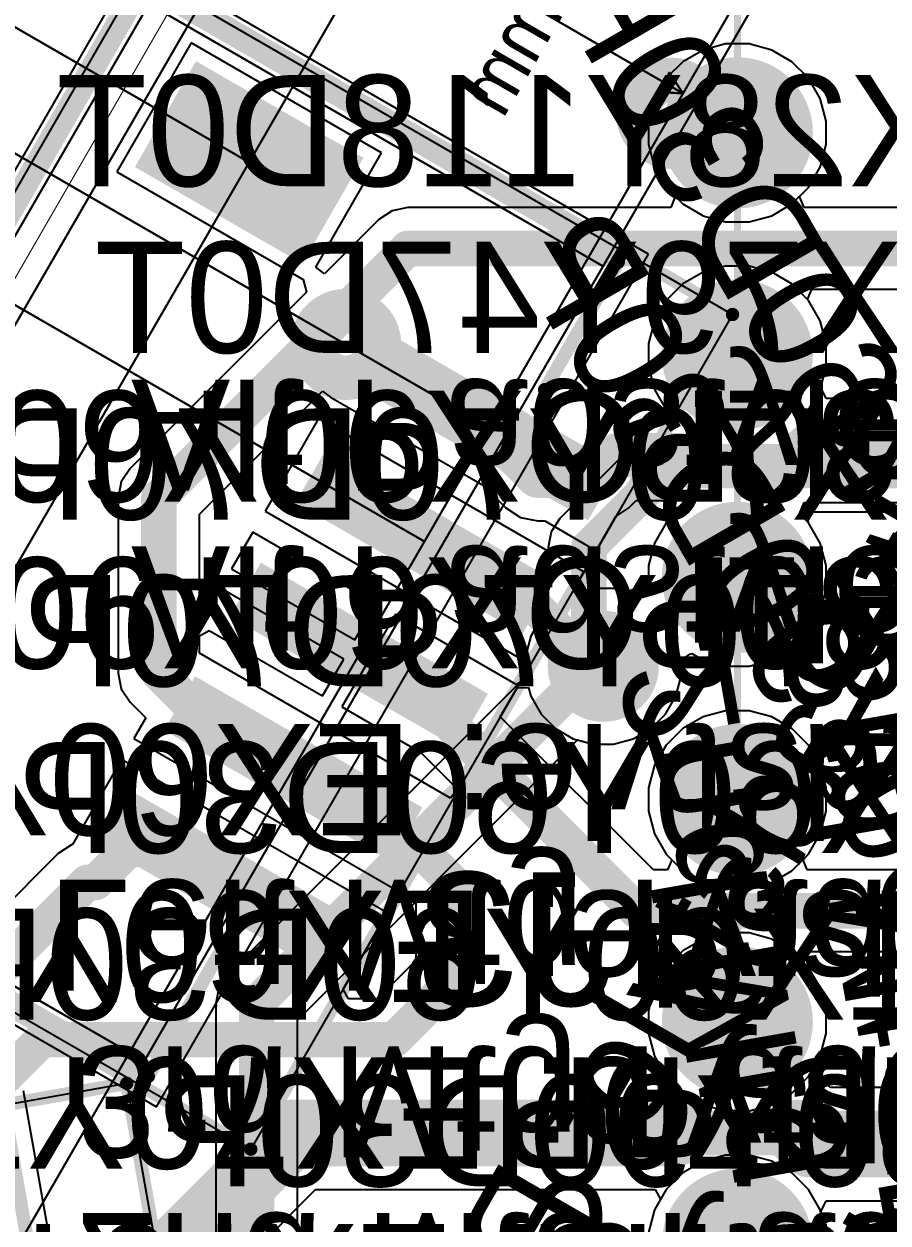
# Model space of a CAD drawing. Header units: millimetres. Extents: x 44.3 to 117.6, y 98.8 to 161.5.
# Drawn here: x 64.62 to 74.5, y 126.73 to 140.44 of the extents above; entities that cross this region are included whole.
import ezdxf

# ---------------------------------------------------------------- set-up
doc = ezdxf.new("R2010")
doc.units = ezdxf.units.MM
for name, color, linetype in [('BottomLayer', 5, 'Continuous'), ('BottomOverlay', 54, 'Continuous'), ('BottomPaste', 16, 'Continuous'), ('BottomSolder', 6, 'Continuous'), ('KeepOutLayer', 6, 'Continuous'), ('Mechanical13', 56, 'Continuous'), ('Mechanical15', 56, 'Continuous'), ('Mechanical5', 56, 'Continuous'), ('Mechanical7', 56, 'Continuous'), ('MultiLayer', 9, 'Continuous'), ('PadHoleLayer', 156, 'Continuous'), ('TopLayer', 1, 'Continuous'), ('TopOverlay', 2, 'Continuous'), ('TopSolder', 216, 'Continuous'), ('ViaHoleLayer', 16, 'Continuous')]:
    doc.layers.add(name, color=color, linetype=linetype)
doc.styles.add('Arial', font='arial.ttf', dxfattribs={"height": 0.2})

# ---------------------------------------------------------------- blocks, each defined once
blk = doc.blocks.new('CONN_S5B_ZR_SM4A_TF_JST_B_5')
at = {"layer": 'Mechanical7', "text_generation_flag": 2}
for s, p in [('Alt Padstyle 1: OX60Y90D30P', (-5.57250092, 16.9926)), ('Right Mtg Padstyle: EX60Y60D30P', (-6.84250092, 15.0876)), ('Left Mtg Padstyle: EX60Y60D30P', (-6.52500092, 13.1826)), ('3rd Mtg Padstyle: EX70Y70D70P', (-6.207500919999999, 11.2776)), ('2nd Mtg Padstyle: EX70Y70D70P', (-6.207500919999999, 9.372599999999998)), ('1st Mtg Padstyle: RX79Y47D0T', (-5.890000919999999, 7.467599999999999)), ('Default Padstyle: RX28Y118D0T', (-6.207500919999999, 5.5626))]:
    blk.add_text(s, height=1.27, rotation=180, dxfattribs=at).set_placement(p)
blk = doc.blocks.new('CONN_S5B_ZR_SM4A_TF_JST_B_7')
at = {"layer": 'Mechanical7', "text_generation_flag": 2}
for s, p in [('Alt Padstyle 1: OX60Y90D30P', (-5.57250092, 16.9926)), ('Right Mtg Padstyle: EX60Y60D30P', (-6.84250092, 15.0876))]:
    blk.add_text(s, height=1.27, rotation=180, dxfattribs=at).set_placement(p)
blk = doc.blocks.new('CONN_S5B_ZR_SM4A_TF_JST_B_8')
at = {"layer": 'Mechanical7', "text_generation_flag": 2}
for s, p in [('Alt Padstyle 2: OX90Y60D30P', (-5.57250092, 18.8976)), ('Alt Padstyle 1: OX60Y90D30P', (-5.57250092, 16.9926)), ('Left Mtg Padstyle: EX60Y60D30P', (-6.52500092, 13.1826)), ('3rd Mtg Padstyle: EX70Y70D70P', (-6.207500919999999, 11.2776)), ('2nd Mtg Padstyle: EX70Y70D70P', (-6.207500919999999, 9.372599999999998))]:
    blk.add_text(s, height=1.27, rotation=180, dxfattribs=at).set_placement(p)
blk = doc.blocks.new('CONN_S5B_ZR_SM4A_TF_JST_B_9')
at = {"layer": 'BottomOverlay', "const_width": 0.1524}
blk.add_lwpolyline([(-2.3721187, 0.32242506), (-0.68833238, 0.32239204)], dxfattribs=at)
at = {"layer": 'Mechanical15'}
for p, q in [((-2.50730258, 1.75259746), (8.5072982, 1.7526)), ((-2.50730258, -6.05300034), (-2.50730258, 1.75259746))]:
    blk.add_line(p, q, dxfattribs=at)
at = {"layer": 'Mechanical15', "const_width": 0.1524}
for points in [[(-2.50731782, -6.052997799999999), (-2.5072848, 1.75258476)], [(-2.5072848, 1.75258476), (8.50727534, 1.75259746)]]:
    blk.add_lwpolyline(points, dxfattribs=at)
at = {"layer": 'Mechanical15', "const_width": 0.0762}
blk.add_lwpolyline([(-2.5453848, 1.75258476, 1), (-2.4691848, 1.75258476, 1)], format="xyb", close=True, dxfattribs=at)
blk.add_lwpolyline([(-2.5453848, 1.75258476, 1), (-2.4691848, 1.75258476, 1)], format="xyb", close=True, dxfattribs=at)
at = {"layer": 'Mechanical5'}
blk.add_line((8.62609654, 0.57639966), (-2.62610092, 0.57639966), dxfattribs=at)
at = {"layer": 'Mechanical7', "text_generation_flag": 2}
for s, p in [('3rd Mtg Padstyle: EX70Y70D70P', (-6.207500919999999, 11.2776)), ('2nd Mtg Padstyle: EX70Y70D70P', (-6.20750346, 9.372599999999998))]:
    blk.add_text(s, height=1.27, rotation=-180, dxfattribs=at).set_placement(p)
blk = doc.blocks.new('CONN_S5B_ZR_SM4A_TF_JST_B_11')
at = {"layer": 'BottomLayer'}
for points in [[(-0.3556, 1.4986), (0.3556, 1.4986), (0.3556, -1.4986), (-0.3556, -1.4986)], [(1.1444224, 1.4986), (1.8556224, 1.4986), (1.8556224, -1.4986), (1.1444224, -1.4986)], [(2.64440162, 1.4985746), (3.35560162, 1.4985746), (3.35560162, -1.4986254), (2.64440162, -1.4986254)], [(4.14439862, 1.49861778), (4.85559862, 1.49861778), (4.85559862, -1.49858222), (4.14439862, -1.49858222)], [(5.644375299999999, 1.49859238), (6.355575299999999, 1.49859238), (6.355575299999999, -1.49860762), (5.644375299999999, -1.49860762)], [(-0.65309496, -2.89868864), (-0.6530949599999999, -4.90528864), (-1.84689496, -4.90528864), (-1.84689496, -2.89868864)]]:
    blk.add_hatch(color=5, dxfattribs=at).paths.add_polyline_path(points)
at = {"layer": 'BottomPaste'}
for points in [[(-0.3556, 1.4986), (0.3556, 1.4986), (0.3556, -1.4986), (-0.3556, -1.4986)], [(1.1444224, 1.4986), (1.8556224, 1.4986), (1.8556224, -1.4986), (1.1444224, -1.4986)], [(2.64440162, 1.4985746), (3.35560162, 1.4985746), (3.35560162, -1.4986254), (2.64440162, -1.4986254)], [(4.14439862, 1.49861778), (4.85559862, 1.49861778), (4.85559862, -1.49858222), (4.14439862, -1.49858222)], [(5.644375299999999, 1.49859238), (6.355575299999999, 1.49859238), (6.355575299999999, -1.49860762), (5.644375299999999, -1.49860762)], [(-0.65309496, -2.89868864), (-0.6530949599999999, -4.90528864), (-1.84689496, -4.90528864), (-1.84689496, -2.89868864)]]:
    blk.add_hatch(color=16, dxfattribs=at).paths.add_polyline_path(points)
at = {"layer": 'BottomSolder'}
for points in [[(-0.3556, 1.4986), (0.3556, 1.4986), (0.3556, -1.4986), (-0.3556, -1.4986)], [(1.1444224, 1.4986), (1.8556224, 1.4986), (1.8556224, -1.4986), (1.1444224, -1.4986)], [(2.64440162, 1.4985746), (3.35560162, 1.4985746), (3.35560162, -1.4986254), (2.64440162, -1.4986254)], [(4.14439862, 1.49861778), (4.85559862, 1.49861778), (4.85559862, -1.49858222), (4.14439862, -1.49858222)], [(5.644375299999999, 1.49859238), (6.355575299999999, 1.49859238), (6.355575299999999, -1.49860762), (5.644375299999999, -1.49860762)], [(-0.55149496, -2.79708864), (-0.55149496, -5.00688864), (-1.94849496, -5.00688864), (-1.94849496, -2.79708864)]]:
    blk.add_hatch(color=6, dxfattribs=at).paths.add_polyline_path(points)
at = {"layer": 'BottomOverlay'}
for points, const_width in [([(-3.76910092, 0, 1), (-4.531100919999999, 0, 1)], 0.508), ([(-2.41022124, 0.32240982, 1), (-2.33402124, 0.32240982, 1)], 0.0762), ([(-2.41022124, 0.32240982, 1), (-2.33402124, 0.32240982, 1)], 0.0762), ([(-0.7264171399999999, 0.3224022, 1), (-0.65021714, 0.3224022, 1)], 0.0762), ([(6.650227999999999, 0.3223869599999999, 1), (6.726427999999999, 0.3223869599999999, 1)], 0.0762), ([(8.3340067, 0.32242506, 1), (8.410206699999998, 0.32242506, 1)], 0.0762), ([(8.3340067, 0.32242506, 1), (8.410206699999998, 0.32242506, 1)], 0.0762), ([(-4.65810092, 0, 1), (-4.40410092, 0, 1)], 0.254), ([(-3.896100919999999, 0, 1), (-3.64210092, 0, 1)], 0.254)]:
    blk.add_lwpolyline(points, format="xyb", close=True, dxfattribs=dict(at, const_width=const_width))
at = {"layer": 'BottomOverlay', "const_width": 0.1524}
for points in [[(-2.37212378, -5.925985099999999), (-2.37212124, 0.32240982)], [(-0.68831714, 0.3224022), (-2.37212124, 0.32240982)], [(8.372106699999998, 0.32242506), (6.688327999999999, 0.3223869599999999)], [(8.372104160000001, -5.92596986), (8.372106699999998, 0.32242506)], [(8.372104160000001, -5.92596986), (-2.37212378, -5.925985099999999)]]:
    blk.add_lwpolyline(points, dxfattribs=at)
at = {"layer": 'Mechanical13', "const_width": 0.0254}
for points in [[(8.245106700000001, 0.19543014), (-2.24512632, 0.19540982)], [(-2.24512632, -5.79899018), (-2.24512632, 0.19540982)], [(8.245106700000001, -5.79896986), (8.245106700000001, 0.19543014)], [(8.245106700000001, -5.79896986), (-2.24512632, -5.79899018)]]:
    blk.add_lwpolyline(points, dxfattribs=at)
at = {"layer": 'Mechanical13'}
for points, const_width in [([(-2.25147632, 0.19540982, 1), (-2.23877632, 0.19540982, 1)], 0.0127), ([(-2.25147632, 0.19540982, 1), (-2.23877632, 0.19540982, 1)], 0.0127), ([(8.2387567, 0.19543014, 1), (8.2514567, 0.19543014, 1)], 0.0127), ([(8.2387567, 0.19543014, 1), (8.2514567, 0.19543014, 1)], 0.0127), ([(0.3809999999999999, -1.905, 1), (-0.3809999999999999, -1.905, 1)], 0.508), ([(-0.508, -1.905, 1), (-0.254, -1.905, 1)], 0.254), ([(0.254, -1.905, 1), (0.508, -1.905, 1)], 0.254)]:
    blk.add_lwpolyline(points, format="xyb", close=True, dxfattribs=dict(at, const_width=const_width))
at = {"layer": 'Mechanical15'}
for p, q in [((-2.5072975, -6.05300034), (-2.50730004, 1.75260254)), ((-2.50730004, 1.75260254), (8.5072982, 1.7526)), ((8.5072982, 1.7526), (8.50730074, -6.053002879999999)), ((8.50730074, -6.053002879999999), (-2.5072975, -6.05300034))]:
    blk.add_line(p, q, dxfattribs=at)
at = {"layer": 'Mechanical15', "const_width": 0.1524}
for points in [[(-2.50731528, -6.053018119999999), (-2.50730766, 1.75259492)], [(8.50727788, 1.75261016), (-2.50730766, 1.75259492)], [(8.50727026, -6.05300034), (8.50727788, 1.75261016)], [(8.50727026, -6.05300034), (-2.50731528, -6.053018119999999)]]:
    blk.add_lwpolyline(points, dxfattribs=at)
at = {"layer": 'Mechanical15', "const_width": 0.0762}
for points in [[(-2.54540766, 1.75259492, 1), (-2.46920766, 1.75259492, 1)], [(-2.54540766, 1.75259492, 1), (-2.46920766, 1.75259492, 1)], [(8.46917788, 1.75261016, 1), (8.54537788, 1.75261016, 1)], [(8.46917788, 1.75261016, 1), (8.54537788, 1.75261016, 1)]]:
    blk.add_lwpolyline(points, format="xyb", close=True, dxfattribs=at)
at = {"layer": 'Mechanical5'}
for p, q in [((-2.62609838, 0.57639966), (-2.62610092, -6.180000339999999)), ((8.626101619999998, 0.57639966), (-2.62609838, 0.57639966)), ((8.626101619999998, -6.1799978), (8.626101619999998, 0.57639966)), ((-2.62610092, -6.180000339999999), (8.626101619999998, -6.1799978))]:
    blk.add_line(p, q, dxfattribs=at)
at = {"layer": 'Mechanical7', "const_width": 0.0254}
for points in [[(-2.24512632, 0.19540982), (-11.77828226, 0.19539204)], [(3.00000162, -2.54e-05), (-13.04829242, -5.08e-06)], [(3.00000162, -2.54e-05), (-4.7932975, -7.619999999999999e-06)], [(-4.53930766, -0.25400508), (-4.41230766, -1.27e-05)], [(-4.412292419999999, -3.9019861), (-4.41230766, -1.27e-05)], [(-4.28531274, -0.25400762), (-4.41230766, -1.27e-05)], [(-1.27e-05, -8.33900034), (0, 0)], [(11.1661194, -1.524e-05), (0, 0)], [(11.1661194, -1.524e-05), (0, 0)], [(1.5000097, -8.33900034), (1.5000224, 0)], [(-4.28531274, -0.25400762), (-4.53930766, -0.25400508)], [(7.25002614, -3.902008959999999), (-4.79328226, -3.90198102)], [(-1.24997718, -14.05399526), (-1.24999496, -3.90198864)]]:
    blk.add_lwpolyline(points, dxfattribs=at)
at = {"layer": 'Mechanical7', "const_width": 0.0127}
for points in [[(-2.25147632, 0.19540982, 1), (-2.23877632, 0.19540982, 1)], [(-4.7996475, -7.619999999999999e-06, 1), (-4.7869475, -7.619999999999999e-06, 1)], [(-4.41865766, -1.27e-05, 1), (-4.405957659999999, -1.27e-05, 1)], [(-4.41865766, -1.27e-05, 1), (-4.405957659999999, -1.27e-05, 1)], [(-4.41865766, -1.27e-05, 1), (-4.405957659999999, -1.27e-05, 1)], [(-0.00635, 0, 1), (0.00635, 0, 1)], [(-0.00635, 0, 1), (0.00635, 0, 1)], [(-0.00635, 0, 1), (0.00635, 0, 1)], [(1.4936724, 0, 1), (1.5063724, 0, 1)], [(2.99365162, -2.54e-05, 1), (3.00635162, -2.54e-05, 1)], [(2.99365162, -2.54e-05, 1), (3.00635162, -2.54e-05, 1)], [(-4.54565766, -0.25400508, 1), (-4.53295766, -0.25400508, 1)], [(-4.54565766, -0.25400508, 1), (-4.53295766, -0.25400508, 1)], [(-4.29166274, -0.25400762, 1), (-4.27896274, -0.25400762, 1)], [(-4.29166274, -0.25400762, 1), (-4.27896274, -0.25400762, 1)], [(-1.25634496, -3.90198864, 1), (-1.24364496, -3.90198864, 1)]]:
    blk.add_lwpolyline(points, format="xyb", close=True, dxfattribs=at)
at = {"layer": 'TopOverlay'}
for points, const_width in [([(-3.76910092, 0, 1), (-4.531100919999999, 0, 1)], 0.508), ([(-4.65810092, 0, 1), (-4.40410092, 0, 1)], 0.254), ([(-3.896100919999999, 0, 1), (-3.64210092, 0, 1)], 0.254)]:
    blk.add_lwpolyline(points, format="xyb", close=True, dxfattribs=dict(at, const_width=const_width))
at = {"layer": 'Mechanical7', "text_generation_flag": 2}
for s, height, p in [('Right Mtg Padstyle: EX60Y60D30P', 1.27, (-6.84250092, 15.0876)), ('Left Mtg Padstyle: EX60Y60D30P', 1.27, (-6.52499838, 13.18260254)), ('3rd Mtg Padstyle: EX70Y70D70P', 1.27, (-6.20749838, 11.27760254)), ('2nd Mtg Padstyle: EX70Y70D70P', 1.27, (-6.20749838, 9.372602539999999)), ('Default Padstyle: RX28Y118D0T', 1.27, (-6.207500919999999, 5.56260508)), ('0.154in/3.902mm', 0.635, (-9.68280004, -1.6334994))]:
    blk.add_text(s, height=height, rotation=-180, dxfattribs=at).set_placement(p)
blk = doc.blocks.new('CONN_S5B_ZR_SM4A_TF_JST_12')
at = {"layer": 'Mechanical7'}
for s, p in [('2nd Mtg Padstyle: EX70Y70D70P', (-6.207500919999999, -9.372599999999998)), ('3rd Mtg Padstyle: EX70Y70D70P', (-6.207500919999999, -11.2776)), ('Alt Padstyle 1: OX60Y90D30P', (-5.57250092, -16.9926)), ('Alt Padstyle 2: OX90Y60D30P', (-5.57250092, -18.8976))]:
    blk.add_text(s, height=1.27, dxfattribs=at).set_placement(p)
blk = doc.blocks.new('CONN_S5B_ZR_SM4A_TF_JST_13')
at = {"layer": 'Mechanical7'}
for s, p in [('2nd Mtg Padstyle: EX70Y70D70P', (-6.207500919999999, -9.372599999999998)), ('3rd Mtg Padstyle: EX70Y70D70P', (-6.207500919999999, -11.2776)), ('Left Mtg Padstyle: EX60Y60D30P', (-6.52500092, -13.1826)), ('Right Mtg Padstyle: EX60Y60D30P', (-6.84250092, -15.0876)), ('Alt Padstyle 1: OX60Y90D30P', (-5.57250092, -16.9926)), ('Alt Padstyle 2: OX90Y60D30P', (-5.57250092, -18.8976))]:
    blk.add_text(s, height=1.27, dxfattribs=at).set_placement(p)
blk = doc.blocks.new('T___PICO_B_____14')
at = {"layer": 'BottomLayer'}
h = blk.add_hatch(color=5, dxfattribs=at)
edge = h.paths.add_edge_path()
edge.add_arc((7.619999999999999, -7.619992379999999), 0.7619999999999999, 0, 360)
h = blk.add_hatch(color=5, dxfattribs=at)
edge = h.paths.add_edge_path()
edge.add_arc((10.16, -7.619992379999999), 0.7619999999999999, 0, 360)
h = blk.add_hatch(color=5, dxfattribs=at)
edge = h.paths.add_edge_path()
edge.add_arc((12.7, -7.619992379999999), 0.7619999999999999, 0, 360)
h = blk.add_hatch(color=5, dxfattribs=at)
edge = h.paths.add_edge_path()
edge.add_arc((15.24, -7.619992379999999), 0.7619999999999999, 0, 360)
h = blk.add_hatch(color=5, dxfattribs=at)
edge = h.paths.add_edge_path()
edge.add_arc((17.78, -7.619992379999999), 0.7619999999999999, 0, 360)
h = blk.add_hatch(color=5, dxfattribs=at)
edge = h.paths.add_edge_path()
edge.add_arc((20.32, -7.619992379999999), 0.7619999999999999, 0, 360)
at = {"layer": 'BottomSolder'}
h = blk.add_hatch(color=6, dxfattribs=at)
edge = h.paths.add_edge_path()
edge.add_arc((7.619999999999999, -7.619992379999999), 0.8636, 0, 360)
h = blk.add_hatch(color=6, dxfattribs=at)
edge = h.paths.add_edge_path()
edge.add_arc((10.16, -7.619992379999999), 0.8636, 0, 360)
h = blk.add_hatch(color=6, dxfattribs=at)
edge = h.paths.add_edge_path()
edge.add_arc((12.7, -7.619992379999999), 0.8636, 0, 360)
h = blk.add_hatch(color=6, dxfattribs=at)
edge = h.paths.add_edge_path()
edge.add_arc((15.24, -7.619992379999999), 0.8636, 0, 360)
h = blk.add_hatch(color=6, dxfattribs=at)
edge = h.paths.add_edge_path()
edge.add_arc((17.78, -7.619992379999999), 0.8636, 0, 360)
h = blk.add_hatch(color=6, dxfattribs=at)
edge = h.paths.add_edge_path()
edge.add_arc((20.32, -7.619992379999999), 0.8636, 0, 360)
at = {"layer": 'MultiLayer'}
h = blk.add_hatch(color=9, dxfattribs=at)
edge = h.paths.add_edge_path()
edge.add_arc((7.619999999999999, -7.619992379999999), 0.7619999999999999, 0, 360)
h = blk.add_hatch(color=9, dxfattribs=at)
edge = h.paths.add_edge_path()
edge.add_arc((10.16, -7.619992379999999), 0.7619999999999999, 0, 360)
h = blk.add_hatch(color=9, dxfattribs=at)
edge = h.paths.add_edge_path()
edge.add_arc((12.7, -7.619992379999999), 0.7619999999999999, 0, 360)
h = blk.add_hatch(color=9, dxfattribs=at)
edge = h.paths.add_edge_path()
edge.add_arc((15.24, -7.619992379999999), 0.7619999999999999, 0, 360)
h = blk.add_hatch(color=9, dxfattribs=at)
edge = h.paths.add_edge_path()
edge.add_arc((17.78, -7.619992379999999), 0.7619999999999999, 0, 360)
h = blk.add_hatch(color=9, dxfattribs=at)
edge = h.paths.add_edge_path()
edge.add_arc((20.32, -7.619992379999999), 0.7619999999999999, 0, 360)
at = {"layer": 'PadHoleLayer'}
h = blk.add_hatch(color=156, dxfattribs=at)
edge = h.paths.add_edge_path()
edge.add_arc((7.619999999999999, -7.619992379999999), 0.42199814, 0, 360)
h = blk.add_hatch(color=156, dxfattribs=at)
edge = h.paths.add_edge_path()
edge.add_arc((10.16, -7.619992379999999), 0.42199814, 0, 360)
h = blk.add_hatch(color=156, dxfattribs=at)
edge = h.paths.add_edge_path()
edge.add_arc((12.7, -7.619992379999999), 0.42199814, 0, 360)
h = blk.add_hatch(color=156, dxfattribs=at)
edge = h.paths.add_edge_path()
edge.add_arc((15.24, -7.619992379999999), 0.42199814, 0, 360)
h = blk.add_hatch(color=156, dxfattribs=at)
edge = h.paths.add_edge_path()
edge.add_arc((17.78, -7.619992379999999), 0.42199814, 0, 360)
h = blk.add_hatch(color=156, dxfattribs=at)
edge = h.paths.add_edge_path()
edge.add_arc((20.32, -7.619992379999999), 0.42199814, 0, 360)
at = {"layer": 'TopLayer'}
h = blk.add_hatch(color=1, dxfattribs=at)
edge = h.paths.add_edge_path()
edge.add_arc((7.619999999999999, -7.619992379999999), 0.7619999999999999, 0, 360)
h = blk.add_hatch(color=1, dxfattribs=at)
edge = h.paths.add_edge_path()
edge.add_arc((10.16, -7.619992379999999), 0.7619999999999999, 0, 360)
h = blk.add_hatch(color=1, dxfattribs=at)
edge = h.paths.add_edge_path()
edge.add_arc((12.7, -7.619992379999999), 0.7619999999999999, 0, 360)
h = blk.add_hatch(color=1, dxfattribs=at)
edge = h.paths.add_edge_path()
edge.add_arc((15.24, -7.619992379999999), 0.7619999999999999, 0, 360)
h = blk.add_hatch(color=1, dxfattribs=at)
edge = h.paths.add_edge_path()
edge.add_arc((17.78, -7.619992379999999), 0.7619999999999999, 0, 360)
h = blk.add_hatch(color=1, dxfattribs=at)
edge = h.paths.add_edge_path()
edge.add_arc((20.32, -7.619992379999999), 0.7619999999999999, 0, 360)
at = {"layer": 'TopSolder'}
h = blk.add_hatch(color=216, dxfattribs=at)
edge = h.paths.add_edge_path()
edge.add_arc((7.619999999999999, -7.619992379999999), 0.8636, 0, 360)
h = blk.add_hatch(color=216, dxfattribs=at)
edge = h.paths.add_edge_path()
edge.add_arc((10.16, -7.619992379999999), 0.8636, 0, 360)
h = blk.add_hatch(color=216, dxfattribs=at)
edge = h.paths.add_edge_path()
edge.add_arc((12.7, -7.619992379999999), 0.8636, 0, 360)
h = blk.add_hatch(color=216, dxfattribs=at)
edge = h.paths.add_edge_path()
edge.add_arc((15.24, -7.619992379999999), 0.8636, 0, 360)
h = blk.add_hatch(color=216, dxfattribs=at)
edge = h.paths.add_edge_path()
edge.add_arc((17.78, -7.619992379999999), 0.8636, 0, 360)
h = blk.add_hatch(color=216, dxfattribs=at)
edge = h.paths.add_edge_path()
edge.add_arc((20.32, -7.619992379999999), 0.8636, 0, 360)
at = {"layer": 'TopOverlay', "const_width": 0.07999983999999999}
blk.add_lwpolyline([(2.54, -7.619992379999999), (25.4, -7.619992379999999)], dxfattribs=at)

msp = doc.modelspace()

# ---------------------------------------------------------------- hatches: boundary and pattern name
at = {"layer": 'BottomLayer'}
h = msp.add_hatch(color=5, dxfattribs=at)
edge = h.paths.add_edge_path()
edge.add_arc((71.247, 133.096), 0.635, 0, 360)
at = {"layer": 'TopLayer'}
h = msp.add_hatch(color=1, dxfattribs=at)
edge = h.paths.add_edge_path()
edge.add_arc((71.247, 133.096), 0.635, 0, 360)
at = {"layer": 'ViaHoleLayer'}
h = msp.add_hatch(color=16, dxfattribs=at)
edge = h.paths.add_edge_path()
edge.add_arc((71.247, 133.096), 0.3556, 0, 360)

# ---------------------------------------------------------------- linework, layer by layer
at = {"layer": 'BottomLayer'}
for p, q in [((59.49461049999999, 128.29079752), (70.60932537999999, 147.5420595)), ((66.53539398, 140.22013866), (65.68449398, 138.74633414)), ((68.71310362, 138.96283866), (66.53539398, 140.22013866)), ((72.64623266, 140.208), (72.38783083999999, 140.13876214)), ((72.91375054, 140.208), (72.64623266, 140.208)), ((73.17215236, 140.13876214), (72.91375054, 140.208)), ((72.38783083999999, 140.13876214), (72.15615236, 140.0050032)), ((73.40383084, 140.0050032), (73.17215236, 140.13876214)), ((72.15615236, 140.0050032), (71.9669884, 139.81583924)), ((73.5929948, 139.81583924), (73.40383084, 140.0050032)), ((71.9669884, 139.81583924), (71.83322946, 139.58416076)), ((73.72675373999999, 139.58416076), (73.5929948, 139.81583924)), ((71.83322946, 139.58416076), (71.7639916, 139.32575894)), ((73.7959916, 139.32575894), (73.72675373999999, 139.58416076)), ((71.7639916, 139.32575894), (71.7639916, 139.05824106)), ((73.7959916, 139.05824106), (73.7959916, 139.32575894)), ((67.95976248, 137.65801272), (68.71310362, 138.96283866)), ((71.7639916, 139.05824106), (71.83322946, 138.79983924)), ((73.72675373999999, 138.79983924), (73.7959916, 139.05824106)), ((65.68449398, 138.74633414), (67.81692557999999, 137.51517582)), ((71.83322946, 138.79983924), (71.9669884, 138.56816076)), ((73.5929948, 138.56816076), (73.72675373999999, 138.79983924)), ((71.9669884, 138.56816076), (72.07079312, 138.46435604)), ((73.48919008, 138.46435604), (73.5929948, 138.56816076)), ((72.07079312, 138.46435604), (72.01818718, 138.33735604)), ((73.54179601999999, 138.33735604), (73.48919008, 138.46435604)), ((68.83340817999999, 138.30187224), (68.68217657999999, 138.20082088)), ((69.0118, 138.33735604), (68.83340817999999, 138.30187224)), ((72.01818718, 138.33735604), (69.0118, 138.33735604)), ((74.78629188, 138.33735604), (73.54179601999999, 138.33735604)), ((68.68217657999999, 138.20082088), (68.06138788, 137.58003218)), ((68.06138788, 137.58003218), (67.95976248, 137.65801272)), ((67.81692557999999, 137.51517582), (67.85322726, 137.37186902)), ((67.85322726, 137.37186902), (65.83737912, 135.35602088)), ((73.58112283999999, 137.2877112), (73.62972574, 137.40504396)), ((73.62972574, 137.40504396), (74.97937759999999, 137.40504396)), ((73.5929948, 137.27583924), (73.58112283999999, 137.2877112)), ((73.72675373999999, 137.04416076), (73.5929948, 137.27583924)), ((73.7959916, 136.78575894), (73.72675373999999, 137.04416076)), ((73.7959916, 136.51824106), (73.7959916, 136.78575894)), ((73.73307833999999, 136.28344346), (73.7959916, 136.51824106)), ((66.63315604, 134.83331428), (68.03924416, 136.23939986)), ((68.03924416, 136.23939986), (68.13042508, 136.16943302)), ((73.79531087999999, 136.15644092), (73.73307833999999, 136.28344346)), ((68.13042508, 136.16943302), (68.13042761999999, 136.16943556)), ((68.13042761999999, 136.16943556), (69.88537712, 135.15621432)), ((78.68234199999999, 136.15644092), (73.79531087999999, 136.15644092)), ((67.99001387999999, 135.92623564), (67.38041387999999, 134.87037796)), ((71.02560851999999, 134.17363564), (67.99001387999999, 135.92623564)), ((65.83737912, 135.35602088), (65.73632776, 135.20479182)), ((65.73632776, 135.20479182), (65.70084396, 135.0264)), ((69.88537712, 135.15621432), (70.1333243, 134.90826714)), ((65.70084396, 135.0264), (65.70084396, 133.01606874)), ((71.54089832, 134.90826714), (71.62367945999999, 134.99104828)), ((71.62367945999999, 134.99104828), (71.92466691999999, 134.99104828)), ((71.92466691999999, 134.99104828), (71.99535766, 134.94381444)), ((67.38041387999999, 134.87037796), (70.35799999999999, 133.1512704)), ((70.1333243, 134.90826714), (70.30136053999999, 134.79598898)), ((71.39249882, 134.80911062), (71.54089832, 134.90826714)), ((71.99535766, 134.94381444), (72.02175079999999, 134.79060164)), ((73.58455946, 134.7543152), (73.64362462, 134.86481536)), ((73.64362462, 134.86481536), (73.66, 134.86155908)), ((73.66, 134.86155908), (78.95052027999999, 134.86155908)), ((66.63315604, 133.8214875), (66.63315604, 134.83331428)), ((70.30136053999999, 134.79598898), (70.49957197999998, 134.7565631)), ((70.49957197999998, 134.7565631), (70.57759315999999, 134.7565631)), ((70.57759315999999, 134.7565631), (71.16601972, 134.41683556)), ((71.16601972, 134.41683556), (71.39249882, 134.80911062)), ((71.9669884, 134.73583924), (71.83322946, 134.50416076)), ((72.02175079999999, 134.79060164), (71.9669884, 134.73583924)), ((73.58410987999999, 134.74472416), (73.58455946, 134.7543152)), ((73.5929948, 134.73583924), (73.58410987999999, 134.74472416)), ((73.72675373999999, 134.50416076), (73.5929948, 134.73583924)), ((67.24000267999999, 134.62722884), (66.99870268000001, 134.20928454)), ((68.64781546, 133.81442884), (67.24000267999999, 134.62722884)), ((71.83322946, 134.50416076), (71.7639916, 134.24575894)), ((73.7959916, 134.24575894), (73.72675373999999, 134.50416076)), ((66.99870268000001, 134.20928454), (68.40651546, 133.39648454)), ((70.96747299999998, 134.07294242), (71.02560851999999, 134.17363564)), ((71.7639916, 134.24575894), (71.7639916, 133.97824106)), ((73.7959916, 133.97824106), (73.7959916, 134.24575894)), ((71.05115583999999, 133.96388498), (70.96747299999998, 134.07294242)), ((66.87170268, 133.98931546), (66.75583042, 133.78861736)), ((68.27951546, 133.17651546), (66.87170268, 133.98931546)), ((71.12996188, 133.985), (71.05115583999999, 133.96388498)), ((71.36403812, 133.985), (71.12996188, 133.985)), ((71.59014129999998, 133.92441592), (71.36403812, 133.985)), ((71.65732684, 133.88562758), (71.59014129999998, 133.92441592)), ((71.76638428, 133.96931042), (71.65732684, 133.88562758)), ((71.7639916, 133.97824106), (71.76638428, 133.96931042)), ((73.72675373999999, 133.71983924), (73.7959916, 133.97824106)), ((66.75583042, 133.78861736), (66.63315604, 133.8214875)), ((68.40651546, 133.39648454), (68.64781546, 133.81442884)), ((68.86778454, 133.68742884), (68.56298454, 133.1595)), ((70.2506088, 132.88905604), (68.86778454, 133.68742884)), ((73.5929948, 133.48816076), (73.72675373999999, 133.71983924)), ((66.63315604, 133.44278112), (66.74314312, 133.50628112)), ((66.74314312, 133.50628112), (68.03821546, 132.75857116)), ((73.40383084, 133.2989968), (73.5929948, 133.48816076)), ((66.63315604, 133.24554504), (66.63315604, 133.44278112)), ((69.5018422, 131.5893101), (66.63315604, 133.24554504)), ((72.136, 133.1639831), (72.23644684, 133.235446)), ((72.23644684, 133.235446), (72.25792762, 133.24023644)), ((72.25792762, 133.24023644), (72.38783083999999, 133.16523786)), ((73.17215236, 133.16523786), (73.40383084, 133.2989968)), ((68.03821546, 132.75857116), (68.27951546, 133.17651546)), ((68.56298454, 133.1595), (68.25818454, 132.63157116)), ((70.35799999999999, 133.1512704), (70.35799999999999, 132.97896188)), ((72.136, 132.97896188), (72.136, 133.1639831)), ((72.38783083999999, 133.16523786), (72.64623266, 133.096)), ((72.64623266, 133.096), (72.91375054, 133.096)), ((72.91375054, 133.096), (73.17215236, 133.16523786)), ((65.70084396, 133.01606874), (65.73632776, 132.83767946)), ((70.36581558, 132.94979506), (70.2506088, 132.88905604)), ((70.35799999999999, 132.97896188), (70.36581558, 132.94979506)), ((72.07541592, 132.7528587), (72.136, 132.97896188)), ((65.73632776, 132.83767946), (65.83737658, 132.68644786)), ((70.07026372, 132.51898058), (70.26117011999999, 132.84964032)), ((70.26117011999999, 132.84964032), (70.3913121, 132.85464158)), ((70.3913121, 132.85464158), (70.41858408, 132.7528587)), ((65.83737658, 132.68644786), (66.0162637, 132.50756074)), ((70.41858408, 132.7528587), (70.53562219999999, 132.5501413)), ((71.9583778, 132.5501413), (72.07541592, 132.7528587)), ((66.0162637, 132.50756074), (65.88044228, 132.27231356)), ((68.25818454, 132.63157116), (69.15964324, 132.111115)), ((71.82108826, 130.76815604), (70.07026372, 132.51898058)), ((70.53562219999999, 132.5501413), (70.7011413, 132.3846222)), ((71.7928587, 132.3846222), (71.9583778, 132.5501413)), ((72.38783083999999, 132.51876214), (72.15615236, 132.3850032)), ((72.64623266, 132.588), (72.38783083999999, 132.51876214)), ((72.91375054, 132.588), (72.64623266, 132.588)), ((73.17215236, 132.51876214), (72.91375054, 132.588)), ((73.40383084, 132.3850032), (73.17215236, 132.51876214)), ((70.7011413, 132.3846222), (70.9038587, 132.26758408)), ((71.59014129999998, 132.26758408), (71.7928587, 132.3846222)), ((72.15615236, 132.3850032), (71.9669884, 132.19583924)), ((73.5929948, 132.19583924), (73.40383084, 132.3850032)), ((65.88044228, 132.27231356), (68.91603692, 130.51971356)), ((70.9038587, 132.26758408), (71.12996188, 132.207)), ((71.36403812, 132.207), (71.59014129999998, 132.26758408)), ((69.15964324, 132.111115), (69.57982274, 131.6909355)), ((71.12996188, 132.207), (71.36403812, 132.207)), ((71.9669884, 132.19583924), (71.83322946, 131.96416076)), ((73.72675373999999, 131.96416076), (73.5929948, 132.19583924)), ((65.74003108, 132.02916444), (65.1791686, 131.05772112)), ((68.77562572, 130.27656444), (65.74003108, 132.02916444)), ((71.83322946, 131.96416076), (71.7639916, 131.70575894)), ((73.7959916, 131.70575894), (73.72675373999999, 131.96416076)), ((69.57982274, 131.6909355), (69.5018422, 131.5893101)), ((71.7639916, 131.70575894), (71.7639916, 131.43824106)), ((73.7959916, 131.43824106), (73.7959916, 131.70575894)), ((71.7639916, 131.43824106), (71.83322946, 131.17983924)), ((73.72675373999999, 131.17983924), (73.7959916, 131.43824106)), ((71.83322946, 131.17983924), (71.9669884, 130.94816076)), ((73.5929948, 130.94816076), (73.72675373999999, 131.17983924)), ((65.16854378000001, 131.05560784), (65.01731472, 130.95455902)), ((65.1791686, 131.05772112), (65.16854378000001, 131.05560784)), ((65.01731472, 130.95455902), (63.17991427999999, 129.11715604)), ((71.9669884, 130.94816076), (72.02966036, 130.8854888)), ((72.02966036, 130.8854888), (71.98105746, 130.76815604)), ((73.53032284, 130.8854888), (73.5929948, 130.94816076)), ((73.57892573999999, 130.76815604), (73.53032284, 130.8854888)), ((71.98105746, 130.76815604), (71.82108826, 130.76815604)), ((76.226416, 130.76815604), (73.57892573999999, 130.76815604)), ((68.91603438, 130.51971102), (68.96641274, 130.5263455)), ((68.91603692, 130.51971356), (68.91603438, 130.51971102)), ((68.96641274, 130.5263455), (69.10444396, 130.38831174)), ((69.10444396, 130.38831174), (69.10444396, 129.73308826)), ((68.27239329999999, 129.40494312), (68.77562572, 130.27656444)), ((73.53032284, 129.7185112), (73.57892573999999, 129.83584396)), ((73.57892573999999, 129.83584396), (76.03333028, 129.83584396)), ((69.10444396, 129.73308826), (68.66631428, 129.29495604)), ((73.5929948, 129.65583924), (73.53032284, 129.7185112)), ((73.72675373999999, 129.42416076), (73.5929948, 129.65583924)), ((68.33589583999999, 129.29495604), (68.27239329999999, 129.40494312)), ((73.7959916, 129.16575894), (73.72675373999999, 129.42416076)), ((68.66631428, 129.29495604), (68.33589583999999, 129.29495604)), ((73.7959916, 128.89824106), (73.7959916, 129.16575894)), ((73.72675373999999, 128.63983924), (73.7959916, 128.89824106)), ((73.6496622, 128.50631144), (73.72675373999999, 128.63983924)), ((73.71414517999999, 128.36399524), (73.6496622, 128.50631144)), ((73.73340345999999, 128.36016492), (73.71414517999999, 128.36399524)), ((73.84972529999999, 128.28244092), (73.73340345999999, 128.36016492)), ((75.09294607999999, 128.28244092), (73.84972529999999, 128.28244092)), ((67.33939288, 126.49477368), (67.95918336, 127.11456416)), ((67.95918336, 127.11456416), (71.8392518, 127.11456416)), ((71.8392518, 127.11456416), (71.9027518, 127.00457708)), ((71.9027518, 127.00457708), (71.83322946, 126.88416076)), ((73.73307833999999, 126.86055654), (73.79531087999999, 126.98755908)), ((73.79531087999999, 126.98755908), (75.38237145999999, 126.98755908)), ((71.83322946, 126.88416076), (71.7639916, 126.62575894)), ((73.7959916, 126.62575894), (73.73307833999999, 126.86055654))]:
    msp.add_line(p, q, dxfattribs=at)
for points, const_width in [([(66.167, 135.0264), (69.0118, 137.8712)], 0.4064), ([(69.0118, 137.8712), (74.97937759999999, 137.8712)], 0.4064), ([(69.9530224, 135.8210644), (70.49957197999998, 135.27451482)], 0.508), ([(73.66, 135.509), (78.95052027999999, 135.509)], 0.7619999999999999), ([(71.17465064, 135.27451482), (71.40913582, 135.509)], 0.508), ([(71.40913582, 135.509), (72.12694236, 135.509)], 0.508), ([(72.12694236, 135.509), (72.25394236, 135.382)], 0.508), ([(73.533, 135.382), (73.66, 135.509)], 0.508), ([(70.49957197999998, 135.27451482), (71.17465064, 135.27451482)], 0.508), ([(72.25394236, 135.382), (73.533, 135.382)], 0.508), ([(66.167, 133.01606874), (66.167, 135.0264)], 0.4064), ([(70.11759662, 134.12559662), (71.14719324, 133.096)], 0.4064), ([(68.45299999999999, 133.223), (68.707, 133.223)], 0.4064), ([(68.707, 133.223), (71.62799999999999, 130.302)], 0.4064), ([(66.167, 133.01606874), (66.59225696, 132.59080924)], 0.4064), ([(71.14719324, 133.096), (71.247, 133.096)], 0.4064), ([(66.59225696, 132.59080924), (67.7030396, 131.9239424)], 0.4064), ([(68.83399999999999, 131.318), (69.5706, 130.5814)], 0.4064), ([(65.44253612, 130.6249356), (65.82432352000001, 131.006723)], 0.4064), ([(65.82432352000001, 131.006723), (66.571241, 131.006723)], 0.4064), ([(66.571241, 131.006723), (66.9530284, 130.6249356)], 0.4064), ([(63.373, 128.651), (65.3469356, 130.6249356)], 0.4064), ([(65.3469356, 130.6249356), (65.44253612, 130.6249356)], 0.4064), ([(69.5706, 129.54), (69.5706, 130.5814)], 0.4064), ([(71.62799999999999, 130.302), (76.226416, 130.302)], 0.4064), ([(68.8594, 128.8288), (69.5706, 129.54)], 0.4064), ([(62.357, 126.3541288), (64.83167119999999, 128.8288)], 0.4064), ([(64.83167119999999, 128.8288), (68.8594, 128.8288)], 0.4064), ([(65.84164378, 125.91264378), (67.69100508, 127.76200508)], 0.7619999999999999), ([(67.69100508, 127.76200508), (72.0743288, 127.76200508)], 0.7619999999999999), ([(72.0743288, 127.76200508), (72.07434149999999, 127.76199238)], 0.7619999999999999), ([(73.48563915999999, 127.76200762), (73.61264677999999, 127.635)], 0.7619999999999999), ([(72.07434149999999, 127.76199238), (72.25393473999999, 127.76199238)], 0.508), ([(72.25393473999999, 127.76199238), (72.25394743999999, 127.76200508)], 0.508), ([(72.25394743999999, 127.76200508), (73.48563915999999, 127.76200508)], 0.508), ([(73.61264677999999, 127.635), (75.57221867999999, 127.635)], 0.7619999999999999)]:
    msp.add_lwpolyline(points, dxfattribs=dict(at, const_width=const_width))
for points, const_width in [([(68.9102, 137.8712, 1), (69.1134, 137.8712, 1)], 0.2032), ([(68.9102, 137.8712, 1), (69.1134, 137.8712, 1)], 0.2032), ([(69.8260224, 135.8210644, 1), (70.0800224, 135.8210644, 1)], 0.254), ([(73.4695, 135.509, 1), (73.8505, 135.509, 1)], 0.3809999999999999), ([(71.28213582, 135.509, 1), (71.53613582, 135.509, 1)], 0.254), ([(71.28213582, 135.509, 1), (71.53613582, 135.509, 1)], 0.254), ([(71.99994235999999, 135.509, 1), (72.25394236, 135.509, 1)], 0.254), ([(71.99994235999999, 135.509, 1), (72.25394236, 135.509, 1)], 0.254), ([(73.533, 135.509, 1), (73.78699999999999, 135.509, 1)], 0.254), ([(70.37257197999999, 135.27451482, 1), (70.62657198, 135.27451482, 1)], 0.254), ([(70.37257197999999, 135.27451482, 1), (70.62657198, 135.27451482, 1)], 0.254), ([(71.04765063999999, 135.27451482, 1), (71.30165063999999, 135.27451482, 1)], 0.254), ([(71.04765063999999, 135.27451482, 1), (71.30165063999999, 135.27451482, 1)], 0.254), ([(72.12694236, 135.382, 1), (72.38094236, 135.382, 1)], 0.254), ([(72.12694236, 135.382, 1), (72.38094236, 135.382, 1)], 0.254), ([(73.406, 135.382, 1), (73.66, 135.382, 1)], 0.254), ([(73.406, 135.382, 1), (73.66, 135.382, 1)], 0.254), ([(66.0654, 135.0264, 1), (66.26859999999999, 135.0264, 1)], 0.2032), ([(66.0654, 135.0264, 1), (66.26859999999999, 135.0264, 1)], 0.2032), ([(70.01599662, 134.12559662, 1), (70.21919661999999, 134.12559662, 1)], 0.2032), ([(68.3514, 133.223, 1), (68.5546, 133.223, 1)], 0.2032), ([(68.6054, 133.223, 1), (68.8086, 133.223, 1)], 0.2032), ([(68.6054, 133.223, 1), (68.8086, 133.223, 1)], 0.2032), ([(66.0654, 133.01606874, 1), (66.26859999999999, 133.01606874, 1)], 0.2032), ([(66.0654, 133.01606874, 1), (66.26859999999999, 133.01606874, 1)], 0.2032), ([(71.04559324, 133.096, 1), (71.24879324, 133.096, 1)], 0.2032), ([(71.04559324, 133.096, 1), (71.24879324, 133.096, 1)], 0.2032), ([(71.1454, 133.096, 1), (71.3486, 133.096, 1)], 0.2032), ([(66.49065696, 132.59080924, 1), (66.69385695999999, 132.59080924, 1)], 0.2032), ([(66.49065696, 132.59080924, 1), (66.69385695999999, 132.59080924, 1)], 0.2032), ([(67.6014396, 131.9239424, 1), (67.8046396, 131.9239424, 1)], 0.2032), ([(68.7324, 131.318, 1), (68.9356, 131.318, 1)], 0.2032), ([(65.72272352, 131.006723, 1), (65.92592352, 131.006723, 1)], 0.2032), ([(65.72272352, 131.006723, 1), (65.92592352, 131.006723, 1)], 0.2032), ([(66.469641, 131.006723, 1), (66.672841, 131.006723, 1)], 0.2032), ([(66.469641, 131.006723, 1), (66.672841, 131.006723, 1)], 0.2032), ([(65.24533559999999, 130.6249356, 1), (65.4485356, 130.6249356, 1)], 0.2032), ([(65.24533559999999, 130.6249356, 1), (65.4485356, 130.6249356, 1)], 0.2032), ([(65.34093612, 130.6249356, 1), (65.54413612, 130.6249356, 1)], 0.2032), ([(65.34093612, 130.6249356, 1), (65.54413612, 130.6249356, 1)], 0.2032), ([(66.8514284, 130.6249356, 1), (67.0546284, 130.6249356, 1)], 0.2032), ([(69.469, 130.5814, 1), (69.67219999999999, 130.5814, 1)], 0.2032), ([(69.469, 130.5814, 1), (69.67219999999999, 130.5814, 1)], 0.2032), ([(71.5264, 130.302, 1), (71.72959999999999, 130.302, 1)], 0.2032), ([(71.5264, 130.302, 1), (71.72959999999999, 130.302, 1)], 0.2032), ([(69.469, 129.54, 1), (69.67219999999999, 129.54, 1)], 0.2032), ([(69.469, 129.54, 1), (69.67219999999999, 129.54, 1)], 0.2032), ([(64.7300712, 128.8288, 1), (64.9332712, 128.8288, 1)], 0.2032), ([(64.7300712, 128.8288, 1), (64.9332712, 128.8288, 1)], 0.2032), ([(68.75779999999999, 128.8288, 1), (68.961, 128.8288, 1)], 0.2032), ([(68.75779999999999, 128.8288, 1), (68.961, 128.8288, 1)], 0.2032), ([(67.50050508, 127.76200508, 1), (67.88150508, 127.76200508, 1)], 0.3809999999999999), ([(67.50050508, 127.76200508, 1), (67.88150508, 127.76200508, 1)], 0.3809999999999999), ([(71.88382879999999, 127.76200508, 1), (72.2648288, 127.76200508, 1)], 0.3809999999999999), ([(71.88382879999999, 127.76200508, 1), (72.2648288, 127.76200508, 1)], 0.3809999999999999), ([(71.8838415, 127.76199238, 1), (72.2648415, 127.76199238, 1)], 0.3809999999999999), ([(73.29513915999999, 127.76200762, 1), (73.67613915999999, 127.76200762, 1)], 0.3809999999999999), ([(71.9473415, 127.76199238, 1), (72.2013415, 127.76199238, 1)], 0.254), ([(72.12693474, 127.76199238, 1), (72.38093474, 127.76199238, 1)], 0.254), ([(72.12693474, 127.76199238, 1), (72.38093474, 127.76199238, 1)], 0.254), ([(72.12694744, 127.76200508, 1), (72.38094743999999, 127.76200508, 1)], 0.254), ([(72.12694744, 127.76200508, 1), (72.38094743999999, 127.76200508, 1)], 0.254), ([(73.35863916, 127.76200508, 1), (73.61263916, 127.76200508, 1)], 0.254), ([(73.42214677999999, 127.635, 1), (73.80314677999999, 127.635, 1)], 0.3809999999999999), ([(73.42214677999999, 127.635, 1), (73.80314677999999, 127.635, 1)], 0.3809999999999999)]:
    msp.add_lwpolyline(points, format="xyb", close=True, dxfattribs=dict(at, const_width=const_width))
at = {"layer": 'KeepOutLayer', "const_width": 0.0127}
msp.add_lwpolyline([(59.2615528, 128.4180312), (70.37943759999999, 147.6747872)], dxfattribs=at)
at = {"layer": 'TopLayer'}
for p, q in [((59.49461049999999, 128.29079752), (70.60932537999999, 147.5420595)), ((72.64623266, 140.208), (72.38783083999999, 140.13876214)), ((72.91375054, 140.208), (72.64623266, 140.208)), ((73.17215236, 140.13876214), (72.91375054, 140.208)), ((72.38783083999999, 140.13876214), (72.15615236, 140.0050032)), ((73.40383084, 140.0050032), (73.17215236, 140.13876214)), ((72.15615236, 140.0050032), (71.9669884, 139.81583924)), ((73.5929948, 139.81583924), (73.40383084, 140.0050032)), ((71.9669884, 139.81583924), (71.83322946, 139.58416076)), ((73.72675373999999, 139.58416076), (73.5929948, 139.81583924)), ((71.83322946, 139.58416076), (71.7639916, 139.32575894)), ((73.7959916, 139.32575894), (73.72675373999999, 139.58416076)), ((71.7639916, 139.32575894), (71.7639916, 139.05824106)), ((73.7959916, 139.05824106), (73.7959916, 139.32575894)), ((71.7639916, 139.05824106), (71.83322946, 138.79983924)), ((73.72675373999999, 138.79983924), (73.7959916, 139.05824106)), ((71.83322946, 138.79983924), (71.9669884, 138.56816076)), ((73.5929948, 138.56816076), (73.72675373999999, 138.79983924)), ((71.9669884, 138.56816076), (72.15615236, 138.3789968)), ((73.40383084, 138.3789968), (73.5929948, 138.56816076)), ((72.15615236, 138.3789968), (72.38783083999999, 138.24523786)), ((73.17215236, 138.24523786), (73.40383084, 138.3789968)), ((72.38783083999999, 138.24523786), (72.64623266, 138.176)), ((72.64623266, 138.176), (72.91375054, 138.176)), ((72.91375054, 138.176), (73.17215236, 138.24523786)), ((72.38783083999999, 137.59876214), (72.15615236, 137.4650032)), ((72.64623266, 137.668), (72.38783083999999, 137.59876214)), ((72.91375054, 137.668), (72.64623266, 137.668)), ((73.17215236, 137.59876214), (72.91375054, 137.668)), ((73.40383084, 137.4650032), (73.17215236, 137.59876214)), ((72.15615236, 137.4650032), (71.9669884, 137.27583924)), ((73.5929948, 137.27583924), (73.40383084, 137.4650032)), ((71.9669884, 137.27583924), (71.83322946, 137.04416076)), ((73.72675373999999, 137.04416076), (73.5929948, 137.27583924)), ((71.83322946, 137.04416076), (71.7639916, 136.78575894)), ((73.7959916, 136.78575894), (73.72675373999999, 137.04416076)), ((71.7639916, 136.78575894), (71.7639916, 136.51824106)), ((73.7959916, 136.51824106), (73.7959916, 136.78575894)), ((71.7639916, 136.51824106), (71.83322946, 136.25983924)), ((73.72675373999999, 136.25983924), (73.7959916, 136.51824106)), ((71.83322946, 136.25983924), (71.9669884, 136.02816076)), ((73.5929948, 136.02816076), (73.72675373999999, 136.25983924)), ((71.98214965999999, 136.0129995), (71.94034633999999, 135.87519434)), ((71.9669884, 136.02816076), (71.98214965999999, 136.0129995)), ((73.58112283999999, 136.0162888), (73.5929948, 136.02816076)), ((73.62972574, 135.89895604), (73.58112283999999, 136.0162888)), ((71.88141071999999, 135.86347224), (71.73017911999999, 135.76242342)), ((71.94034633999999, 135.87519434), (71.88141071999999, 135.86347224)), ((74.99091428, 135.89895604), (73.62972574, 135.89895604)), ((71.73017911999999, 135.76242342), (70.75227658, 134.78451834)), ((73.48919008, 134.83964396), (73.54179601999999, 134.96664396)), ((73.5929948, 134.73583924), (73.48919008, 134.83964396)), ((73.54179601999999, 134.96664396), (75.184, 134.96664396)), ((70.75227658, 134.78451834), (70.65122522, 134.63328928)), ((73.72675373999999, 134.50416076), (73.5929948, 134.73583924)), ((70.65122522, 134.63328928), (70.61574141999999, 134.45489746)), ((70.61574141999999, 134.45489746), (70.61574141999999, 133.72197792)), ((73.7959916, 134.24575894), (73.72675373999999, 134.50416076)), ((73.7959916, 133.97824106), (73.7959916, 134.24575894)), ((73.72675373999999, 133.71983924), (73.7959916, 133.97824106)), ((70.53562219999999, 133.6418587), (70.41858408, 133.4391413)), ((70.61574141999999, 133.72197792), (70.53562219999999, 133.6418587)), ((73.5929948, 133.48816076), (73.72675373999999, 133.71983924)), ((73.40383084, 133.2989968), (73.5929948, 133.48816076)), ((70.41858408, 133.4391413), (70.35799999999999, 133.21303812)), ((70.35799999999999, 133.21303812), (70.35799999999999, 132.97896188)), ((72.136, 133.1639831), (72.23644684, 133.235446)), ((72.23644684, 133.235446), (72.25792762, 133.24023644)), ((72.25792762, 133.24023644), (72.38783083999999, 133.16523786)), ((73.17215236, 133.16523786), (73.40383084, 133.2989968)), ((72.136, 132.97896188), (72.136, 133.1639831)), ((72.38783083999999, 133.16523786), (72.64623266, 133.096)), ((72.64623266, 133.096), (72.91375054, 133.096)), ((72.91375054, 133.096), (73.17215236, 133.16523786)), ((70.35857912, 132.97680542), (66.95497912, 129.57320288)), ((70.35799999999999, 132.97896188), (70.35857912, 132.97680542)), ((72.07541592, 132.7528587), (72.136, 132.97896188)), ((71.9583778, 132.5501413), (72.07541592, 132.7528587)), ((71.7928587, 132.3846222), (71.9583778, 132.5501413)), ((72.38783083999999, 132.51876214), (72.15615236, 132.3850032)), ((72.64623266, 132.588), (72.38783083999999, 132.51876214)), ((72.91375054, 132.588), (72.64623266, 132.588)), ((73.17215236, 132.51876214), (72.91375054, 132.588)), ((73.40383084, 132.3850032), (73.17215236, 132.51876214)), ((71.59014129999998, 132.26758408), (71.7928587, 132.3846222)), ((72.15615236, 132.3850032), (71.9669884, 132.19583924)), ((73.5929948, 132.19583924), (73.40383084, 132.3850032)), ((67.75075604, 129.05049628), (70.95432342, 132.25406112)), ((70.95432342, 132.25406112), (71.12996188, 132.207)), ((71.36403812, 132.207), (71.59014129999998, 132.26758408)), ((71.12996188, 132.207), (71.36403812, 132.207)), ((71.9669884, 132.19583924), (71.83322946, 131.96416076)), ((73.72675373999999, 131.96416076), (73.5929948, 132.19583924)), ((71.83322946, 131.96416076), (71.7639916, 131.70575894)), ((73.7959916, 131.70575894), (73.72675373999999, 131.96416076)), ((71.7639916, 131.70575894), (71.7639916, 131.43824106)), ((73.7959916, 131.43824106), (73.7959916, 131.70575894)), ((71.7639916, 131.43824106), (71.83322946, 131.17983924)), ((73.72675373999999, 131.17983924), (73.7959916, 131.43824106)), ((71.83322946, 131.17983924), (71.9669884, 130.94816076)), ((73.5929948, 130.94816076), (73.72675373999999, 131.17983924)), ((71.9669884, 130.94816076), (72.15615236, 130.7589968)), ((73.40383084, 130.7589968), (73.5929948, 130.94816076)), ((72.15615236, 130.7589968), (72.38783083999999, 130.62523786)), ((73.17215236, 130.62523786), (73.40383084, 130.7589968)), ((72.38783083999999, 130.62523786), (72.64623266, 130.556)), ((72.91375054, 130.556), (73.17215236, 130.62523786)), ((72.64623266, 130.556), (72.91375054, 130.556)), ((72.64623266, 130.048), (72.38783083999999, 129.97876214)), ((72.91375054, 130.048), (72.64623266, 130.048)), ((73.17215236, 129.97876214), (72.91375054, 130.048)), ((72.38783083999999, 129.97876214), (72.15615236, 129.8450032)), ((73.40383084, 129.8450032), (73.17215236, 129.97876214)), ((72.15615236, 129.8450032), (71.9669884, 129.65583924)), ((73.5929948, 129.65583924), (73.40383084, 129.8450032)), ((71.9669884, 129.65583924), (71.83322946, 129.42416076)), ((73.72675373999999, 129.42416076), (73.5929948, 129.65583924)), ((66.95497912, 129.57320288), (66.85392775999999, 129.42197382)), ((66.85392775999999, 129.42197382), (66.8184465, 129.243582)), ((71.83322946, 129.42416076), (71.7639916, 129.16575894)), ((73.7959916, 129.16575894), (73.72675373999999, 129.42416076)), ((66.82248764, 129.22326708), (66.81844396, 129.202942)), ((66.8184465, 129.243582), (66.82248764, 129.22326708)), ((66.81844396, 129.202942), (66.81844396, 124.4346)), ((71.7639916, 129.16575894), (71.7639916, 128.89824106)), ((73.7959916, 128.89824106), (73.7959916, 129.16575894)), ((67.75075604, 124.968), (67.75075604, 129.05049628)), ((71.7639916, 128.89824106), (71.83322946, 128.63983924)), ((73.72675373999999, 128.63983924), (73.7959916, 128.89824106)), ((71.83322946, 128.63983924), (71.9669884, 128.40816076)), ((73.5929948, 128.40816076), (73.72675373999999, 128.63983924)), ((71.9669884, 128.40816076), (72.15615236, 128.2189968)), ((73.40383084, 128.2189968), (73.5929948, 128.40816076)), ((72.15615236, 128.2189968), (72.38783083999999, 128.08523786)), ((73.17215236, 128.08523786), (73.40383084, 128.2189968)), ((72.38783083999999, 128.08523786), (72.64623266, 128.016)), ((72.64623266, 128.016), (72.91375054, 128.016)), ((72.91375054, 128.016), (73.17215236, 128.08523786)), ((72.38783083999999, 127.43876214), (72.15615236, 127.3050032)), ((72.64623266, 127.508), (72.38783083999999, 127.43876214)), ((72.91375054, 127.508), (72.64623266, 127.508)), ((73.17215236, 127.43876214), (72.91375054, 127.508)), ((73.40383084, 127.3050032), (73.17215236, 127.43876214)), ((72.15615236, 127.3050032), (71.9669884, 127.11583924)), ((73.5929948, 127.11583924), (73.40383084, 127.3050032)), ((71.9669884, 127.11583924), (71.83322946, 126.88416076)), ((73.72675373999999, 126.88416076), (73.5929948, 127.11583924)), ((71.83322946, 126.88416076), (71.7639916, 126.62575894)), ((73.7959916, 126.62575894), (73.72675373999999, 126.88416076))]:
    msp.add_line(p, q, dxfattribs=at)
at = {"layer": 'TopLayer', "const_width": 0.4064}
for points in [[(71.08189746, 134.45489746), (72.0598, 135.4328)], [(72.0598, 135.4328), (75.184, 135.4328)], [(71.08189746, 133.26110254), (71.08189746, 134.45489746)], [(71.08189746, 133.26110254), (71.247, 133.096)], [(67.2846, 129.243582), (71.137018, 133.096)], [(71.137018, 133.096), (71.247, 133.096)], [(67.2846, 124.4346), (67.2846, 129.202942)]]:
    msp.add_lwpolyline(points, dxfattribs=at)
at = {"layer": 'TopLayer', "const_width": 0.2032}
for points in [[(71.9582, 135.4328, 1), (72.1614, 135.4328, 1)], [(71.9582, 135.4328, 1), (72.1614, 135.4328, 1)], [(70.98029745999999, 134.45489746, 1), (71.18349746, 134.45489746, 1)], [(70.98029745999999, 134.45489746, 1), (71.18349746, 134.45489746, 1)], [(70.98029745999999, 133.26110254, 1), (71.18349746, 133.26110254, 1)], [(70.98029745999999, 133.26110254, 1), (71.18349746, 133.26110254, 1)], [(71.035418, 133.096, 1), (71.238618, 133.096, 1)], [(71.035418, 133.096, 1), (71.238618, 133.096, 1)], [(71.1454, 133.096, 1), (71.3486, 133.096, 1)], [(71.1454, 133.096, 1), (71.3486, 133.096, 1)], [(67.18299999999999, 129.243582, 1), (67.3862, 129.243582, 1)], [(67.18299999999999, 129.202942, 1), (67.3862, 129.202942, 1)]]:
    msp.add_lwpolyline(points, format="xyb", close=True, dxfattribs=at)

# ---------------------------------------------------------------- block references
for name, p, rotation in [('CONN_S5B_ZR_SM4A_TF_JST_B_5', (83.51797876, 144.14499746), 180), ('CONN_S5B_ZR_SM4A_TF_JST_B_11', (69.9530224, 135.8210644), 240), ('CONN_S5B_ZR_SM4A_TF_JST_B_7', (93.57499954, 131.2599229), 120), ('CONN_S5B_ZR_SM4A_TF_JST_B_9', (64.5095484, 125.5562132), 280), ('T___PICO_B_____14', (65.15999922, 118.872), 90), ('CONN_S5B_ZR_SM4A_TF_JST_13', (77.42199907999999, 117.348), 180), ('CONN_S5B_ZR_SM4A_TF_JST_12', (88.9790194, 117.34800254), 180)]:
    msp.add_blockref(name, p, dxfattribs=dict(rotation=rotation))
msp.add_blockref('CONN_S5B_ZR_SM4A_TF_JST_B_8', (71.4219806, 117.47500254))

# ---------------------------------------------------------------- texts
at = {"layer": 'BottomOverlay', "style": 'Arial', "text_generation_flag": 2}
msp.add_text('J3', height=1.524, dxfattribs=at).set_placement((71.34961091999999, 129.21731078))

doc.saveas('drawing.dxf')
